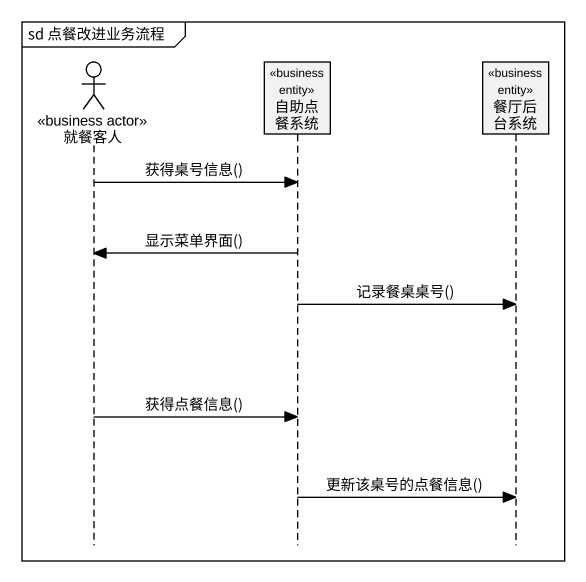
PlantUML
@startuml
mainframe sd 点餐改进业务流程
hide footbox
actor 就餐客人 <<business actor>>
participant 自助点餐系统 <<business entity>>
participant 餐厅后台系统 <<business entity>>

就餐客人 -> 自助点餐系统 : 获得桌号信息()
自助点餐系统 -> 就餐客人 : 显示菜单界面()
自助点餐系统 -> 餐厅后台系统 : 记录餐桌桌号()
就餐客人 -> 自助点餐系统 : 获得点餐信息()
自助点餐系统 -> 餐厅后台系统 : 更新该桌号的点餐信息()
@enduml
